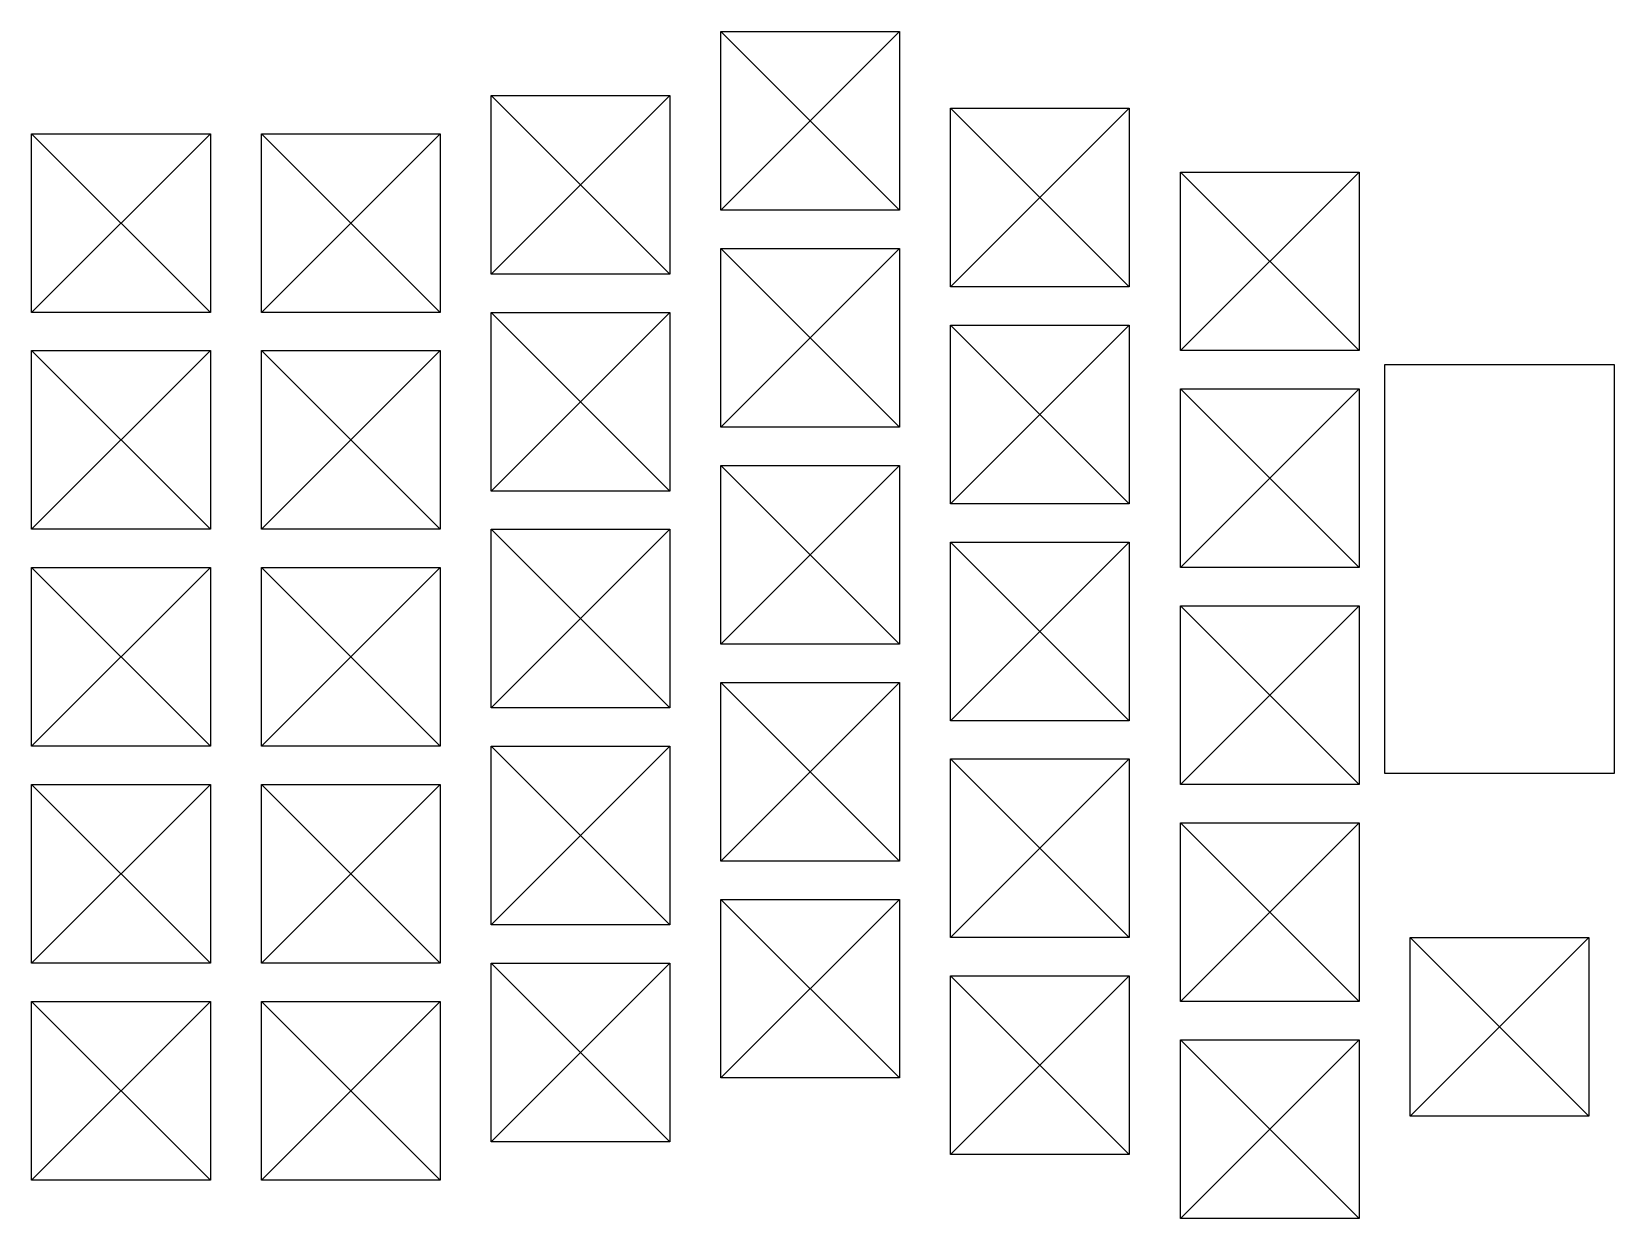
# Model space of a CAD drawing. Header units: millimetres. Extents: x -7 to 117, y -10 to 83.
import ezdxf

# ---------------------------------------------------------------- set-up
doc = ezdxf.new("R2010")
doc.units = ezdxf.units.MM
doc.layers.get('0').update_dxf_attribs({"linetype": 'CONTINUOUS'})

msp = doc.modelspace()

# ---------------------------------------------------------------- linework, layer by layer
for p, q in [((47, 69), (47, 83)), ((61, 69), (47, 83)), ((47, 83), (61, 83)), ((47, 69), (61, 83)), ((47, 69), (47, 83)), ((47, 83), (61, 83)), ((61, 69), (47, 83)), ((47, 69), (61, 83)), ((61, 83), (61, 69)), ((61, 83), (61, 69)), ((29, 64), (43, 78)), ((43, 64), (29, 78)), ((29, 78), (43, 78)), ((29, 64), (29, 78)), ((43, 64), (29, 78)), ((29, 64), (29, 78)), ((29, 78), (43, 78)), ((29, 64), (43, 78)), ((43, 78), (43, 64)), ((43, 78), (43, 64)), ((65, 63), (65, 77)), ((65, 63), (65, 77)), ((65, 77), (79, 77)), ((65, 63), (79, 77)), ((65, 77), (79, 77)), ((65, 63), (79, 77)), ((79, 63), (65, 77)), ((79, 63), (65, 77)), ((79, 77), (79, 63)), ((79, 77), (79, 63)), ((7, 61), (-7, 75)), ((-7, 61), (-7, 75)), ((-7, 75), (7, 75)), ((-7, 61), (7, 75)), ((-7, 61), (7, 75)), ((7, 61), (-7, 75)), ((-7, 61), (-7, 75)), ((-7, 75), (7, 75)), ((7, 75), (7, 61)), ((7, 75), (7, 61)), ((25, 61), (11, 75)), ((11, 61), (11, 75)), ((11, 75), (25, 75)), ((11, 61), (25, 75)), ((11, 61), (25, 75)), ((25, 61), (11, 75)), ((11, 61), (11, 75)), ((11, 75), (25, 75)), ((25, 75), (25, 61)), ((25, 75), (25, 61)), ((83, 72), (97, 72)), ((83, 58), (97, 72)), ((83, 72), (97, 72)), ((83, 58), (97, 72)), ((83, 58), (83, 72)), ((97, 58), (83, 72)), ((97, 58), (83, 72)), ((83, 58), (83, 72)), ((97, 72), (97, 58)), ((97, 72), (97, 58)), ((61, 69), (47, 69)), ((61, 69), (47, 69)), ((47, 52), (47, 66)), ((61, 52), (47, 66)), ((47, 66), (61, 66)), ((47, 52), (61, 66)), ((47, 52), (47, 66)), ((47, 66), (61, 66)), ((61, 52), (47, 66)), ((47, 52), (61, 66)), ((61, 66), (61, 52)), ((61, 66), (61, 52)), ((43, 64), (29, 64)), ((43, 64), (29, 64)), ((79, 63), (65, 63)), ((79, 63), (65, 63)), ((7, 61), (-7, 61)), ((7, 61), (-7, 61)), ((25, 61), (11, 61)), ((25, 61), (11, 61)), ((29, 47), (43, 61)), ((43, 47), (29, 61)), ((29, 61), (43, 61)), ((29, 47), (29, 61)), ((43, 47), (29, 61)), ((29, 47), (29, 61)), ((29, 61), (43, 61)), ((29, 47), (43, 61)), ((43, 61), (43, 47)), ((43, 61), (43, 47)), ((65, 46), (65, 60)), ((65, 46), (65, 60)), ((65, 60), (79, 60)), ((65, 46), (79, 60)), ((65, 60), (79, 60)), ((65, 46), (79, 60)), ((79, 46), (65, 60)), ((79, 46), (65, 60)), ((79, 60), (79, 46)), ((79, 60), (79, 46)), ((7, 44), (-7, 58)), ((-7, 44), (-7, 58)), ((-7, 58), (7, 58)), ((-7, 44), (7, 58)), ((-7, 44), (7, 58)), ((7, 44), (-7, 58)), ((-7, 44), (-7, 58)), ((-7, 58), (7, 58)), ((7, 58), (7, 44)), ((7, 58), (7, 44)), ((25, 44), (11, 58)), ((11, 44), (11, 58)), ((11, 58), (25, 58)), ((11, 44), (25, 58)), ((11, 44), (25, 58)), ((25, 44), (11, 58)), ((11, 44), (11, 58)), ((11, 58), (25, 58)), ((25, 58), (25, 44)), ((25, 58), (25, 44)), ((97, 58), (83, 58)), ((97, 58), (83, 58)), ((83, 55), (97, 55)), ((83, 41), (97, 55)), ((83, 55), (97, 55)), ((83, 41), (97, 55)), ((83, 41), (83, 55)), ((97, 41), (83, 55)), ((97, 41), (83, 55)), ((83, 41), (83, 55)), ((97, 55), (97, 41)), ((97, 55), (97, 41)), ((61, 52), (47, 52)), ((61, 52), (47, 52)), ((47, 35), (47, 49)), ((61, 35), (47, 49)), ((47, 49), (61, 49)), ((47, 35), (61, 49)), ((47, 35), (47, 49)), ((47, 49), (61, 49)), ((61, 35), (47, 49)), ((47, 35), (61, 49)), ((61, 49), (61, 35)), ((61, 49), (61, 35)), ((43, 47), (29, 47)), ((43, 47), (29, 47)), ((79, 46), (65, 46)), ((79, 46), (65, 46)), ((7, 44), (-7, 44)), ((7, 44), (-7, 44)), ((25, 44), (11, 44)), ((25, 44), (11, 44)), ((29, 30), (43, 44)), ((43, 30), (29, 44)), ((29, 44), (43, 44)), ((29, 30), (29, 44)), ((43, 30), (29, 44)), ((29, 30), (29, 44)), ((29, 44), (43, 44)), ((29, 30), (43, 44)), ((43, 44), (43, 30)), ((43, 44), (43, 30)), ((65, 29), (65, 43)), ((65, 29), (65, 43)), ((65, 43), (79, 43)), ((65, 29), (79, 43)), ((65, 43), (79, 43)), ((65, 29), (79, 43)), ((79, 29), (65, 43)), ((79, 29), (65, 43)), ((79, 43), (79, 29)), ((79, 43), (79, 29)), ((7, 27), (-7, 41)), ((-7, 27), (-7, 41)), ((-7, 41), (7, 41)), ((-7, 27), (7, 41)), ((-7, 27), (7, 41)), ((7, 27), (-7, 41)), ((-7, 27), (-7, 41)), ((-7, 41), (7, 41)), ((7, 41), (7, 27)), ((7, 41), (7, 27)), ((25, 27), (11, 41)), ((11, 27), (11, 41)), ((11, 41), (25, 41)), ((11, 27), (25, 41)), ((11, 27), (25, 41)), ((25, 27), (11, 41)), ((11, 27), (11, 41)), ((11, 41), (25, 41)), ((25, 41), (25, 27)), ((25, 41), (25, 27)), ((97, 41), (83, 41)), ((97, 41), (83, 41)), ((83, 38), (97, 38)), ((83, 24), (97, 38)), ((83, 38), (97, 38)), ((83, 24), (97, 38)), ((83, 24), (83, 38)), ((97, 24), (83, 38)), ((97, 24), (83, 38)), ((83, 24), (83, 38)), ((97, 38), (97, 24)), ((97, 38), (97, 24)), ((61, 35), (47, 35)), ((61, 35), (47, 35)), ((47, 18), (47, 32)), ((61, 18), (47, 32)), ((47, 32), (61, 32)), ((47, 18), (61, 32)), ((47, 18), (47, 32)), ((47, 32), (61, 32)), ((61, 18), (47, 32)), ((47, 18), (61, 32)), ((61, 32), (61, 18)), ((61, 32), (61, 18)), ((43, 30), (29, 30)), ((43, 30), (29, 30)), ((79, 29), (65, 29)), ((79, 29), (65, 29)), ((7, 27), (-7, 27)), ((7, 27), (-7, 27)), ((25, 27), (11, 27)), ((25, 27), (11, 27)), ((29, 13), (43, 27)), ((43, 13), (29, 27)), ((29, 27), (43, 27)), ((29, 13), (29, 27)), ((43, 13), (29, 27)), ((29, 13), (29, 27)), ((29, 27), (43, 27)), ((29, 13), (43, 27)), ((43, 27), (43, 13)), ((43, 27), (43, 13)), ((65, 12), (65, 26)), ((65, 12), (65, 26)), ((65, 26), (79, 26)), ((65, 12), (79, 26)), ((65, 26), (79, 26)), ((65, 12), (79, 26)), ((79, 12), (65, 26)), ((79, 12), (65, 26)), ((79, 26), (79, 12)), ((79, 26), (79, 12)), ((7, 10), (-7, 24)), ((-7, 10), (-7, 24)), ((-7, 24), (7, 24)), ((-7, 10), (7, 24)), ((-7, 10), (7, 24)), ((7, 10), (-7, 24)), ((-7, 10), (-7, 24)), ((-7, 24), (7, 24)), ((7, 24), (7, 10)), ((7, 24), (7, 10)), ((25, 10), (11, 24)), ((11, 10), (11, 24)), ((11, 24), (25, 24)), ((11, 10), (25, 24)), ((11, 10), (25, 24)), ((25, 10), (11, 24)), ((11, 10), (11, 24)), ((11, 24), (25, 24)), ((25, 24), (25, 10)), ((25, 24), (25, 10)), ((97, 24), (83, 24)), ((97, 24), (83, 24)), ((83, 21), (97, 21)), ((83, 7), (97, 21)), ((83, 21), (97, 21)), ((83, 7), (97, 21)), ((83, 7), (83, 21)), ((97, 7), (83, 21)), ((97, 7), (83, 21)), ((83, 7), (83, 21)), ((97, 21), (97, 7)), ((97, 21), (97, 7)), ((61, 18), (47, 18)), ((61, 18), (47, 18)), ((47, 1), (47, 15)), ((47, 15), (61, 15)), ((61, 1), (47, 15)), ((47, 1), (61, 15)), ((47, 1), (47, 15)), ((47, 15), (61, 15)), ((61, 1), (47, 15)), ((47, 1), (61, 15)), ((61, 15), (61, 1)), ((61, 15), (61, 1)), ((43, 13), (29, 13)), ((43, 13), (29, 13)), ((79, 12), (65, 12)), ((79, 12), (65, 12)), ((101, -2), (101, 12)), ((101, 12), (115, 12)), ((115, -2), (101, 12)), ((101, -2), (115, 12)), ((101, -2), (101, 12)), ((101, 12), (115, 12)), ((115, -2), (101, 12)), ((101, -2), (115, 12)), ((115, 12), (115, -2)), ((115, 12), (115, -2)), ((7, 10), (-7, 10)), ((7, 10), (-7, 10)), ((25, 10), (11, 10)), ((25, 10), (11, 10)), ((29, -4), (29, 10)), ((29, 10), (43, 10)), ((43, -4), (29, 10)), ((29, -4), (43, 10)), ((29, -4), (29, 10)), ((29, 10), (43, 10)), ((43, -4), (29, 10)), ((29, -4), (43, 10)), ((43, 10), (43, -4)), ((43, 10), (43, -4)), ((65, -5), (65, 9)), ((65, 9), (79, 9)), ((79, -5), (65, 9)), ((65, -5), (79, 9)), ((65, -5), (65, 9)), ((65, 9), (79, 9)), ((79, -5), (65, 9)), ((65, -5), (79, 9)), ((79, 9), (79, -5)), ((79, 9), (79, -5)), ((-7, -7), (-7, 7)), ((-7, 7), (7, 7)), ((7, -7), (-7, 7)), ((-7, -7), (7, 7)), ((-7, -7), (-7, 7)), ((-7, 7), (7, 7)), ((7, -7), (-7, 7)), ((-7, -7), (7, 7)), ((7, 7), (7, -7)), ((7, 7), (7, -7)), ((25, -7), (11, 7)), ((11, -7), (11, 7)), ((11, 7), (25, 7)), ((11, -7), (25, 7)), ((11, -7), (25, 7)), ((25, -7), (11, 7)), ((11, -7), (11, 7)), ((11, 7), (25, 7)), ((25, 7), (25, -7)), ((25, 7), (25, -7)), ((97, 7), (83, 7)), ((97, 7), (83, 7)), ((83, -10), (83, 4)), ((83, 4), (97, 4)), ((97, -10), (83, 4)), ((83, -10), (97, 4)), ((83, -10), (83, 4)), ((83, 4), (97, 4)), ((97, -10), (83, 4)), ((83, -10), (97, 4)), ((97, 4), (97, -10)), ((97, 4), (97, -10)), ((61, 1), (47, 1)), ((61, 1), (47, 1)), ((115, -2), (101, -2)), ((115, -2), (101, -2)), ((43, -4), (29, -4)), ((43, -4), (29, -4)), ((79, -5), (65, -5)), ((79, -5), (65, -5)), ((7, -7), (-7, -7)), ((7, -7), (-7, -7)), ((25, -7), (11, -7)), ((25, -7), (11, -7)), ((97, -10), (83, -10)), ((97, -10), (83, -10))]:
    msp.add_line(p, q)
msp.add_lwpolyline([(117, 56.9), (99, 56.9), (99, 24.9), (117, 24.9)], close=True)

doc.saveas('drawing.dxf')
